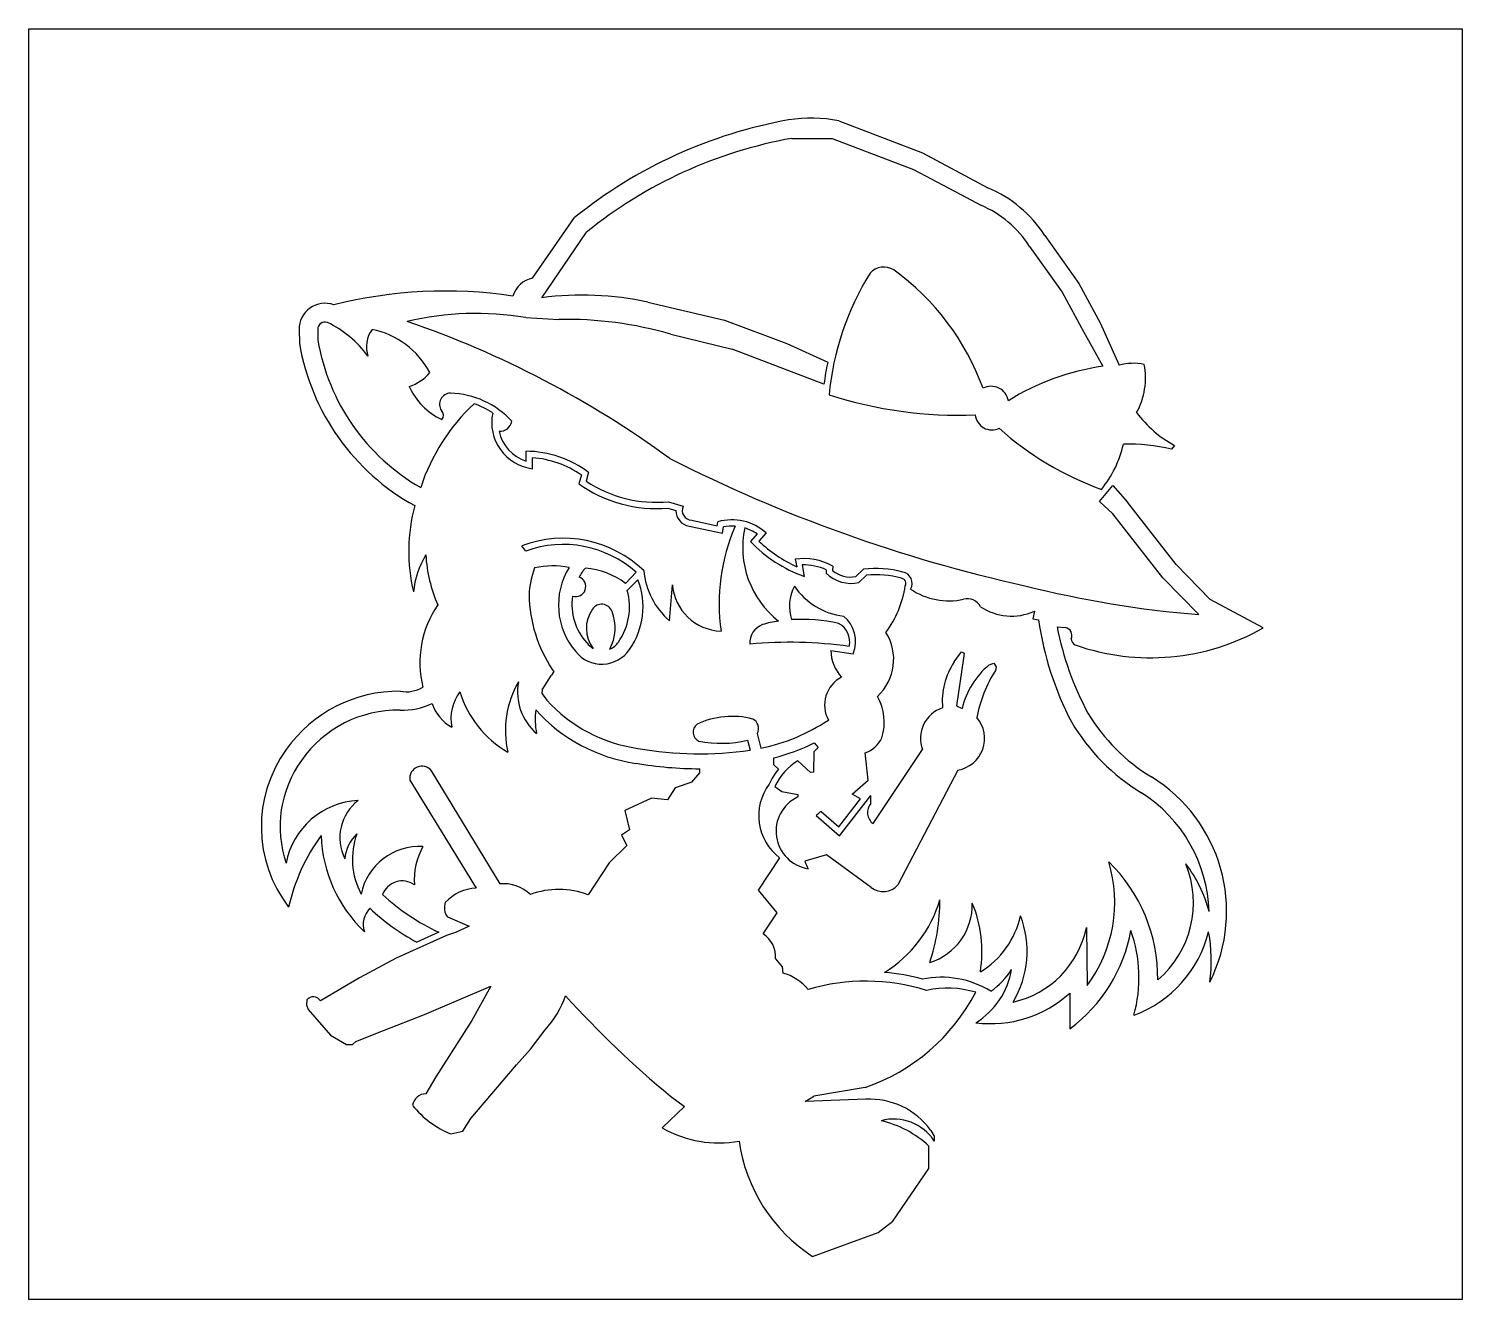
# Model space of a CAD drawing. Extents: x 100.7 to 160.3, y 101.6 to 154.5.
import ezdxf

# ---------------------------------------------------------------- set-up
doc = ezdxf.new("R2010")
doc.units = 0
doc.header["$MEASUREMENT"] = 0
doc.layers.get('0').update_dxf_attribs({"linetype": 'CONTINUOUS'})
picture_1 = doc.add_image_def('image1.jpg', size_in_pixel=(599, 531))

msp = doc.modelspace()

# ---------------------------------------------------------------- linework, layer by layer
at = {"color": 1}
for p, q in [((134.414, 150.67), (137.895, 149.339)), ((132.463, 149.941), (134.137, 149.941)), ((134.137, 149.941), (137.526, 148.651)), ((137.895, 149.339), (140.616, 147.877)), ((137.526, 148.651), (139.722, 147.475)), ((139.722, 147.475), (140.316, 147.157)), ((121.676, 144.123), (123.425, 146.645)), ((122.059, 143.308), (123.915, 146.038)), ((142.982, 145.9), (144.397, 143.908)), ((142.348, 145.447), (143.711, 143.536)), ((144.397, 143.908), (145.291, 142.259)), ((126.463, 143.125), (129.665, 142.378)), ((143.711, 143.536), (144.608, 141.883)), ((111.962, 141.984), (111.978, 141.417)), ((112.742, 141.993), (112.747, 141.546)), ((121.388, 142.483), (122.773, 142.405)), ((129.665, 142.378), (132.251, 141.411)), ((145.291, 142.259), (146.074, 140.501)), ((127.425, 141.793), (129.975, 141.172)), ((132.251, 141.411), (133.953, 140.635)), ((144.608, 141.883), (145.393, 140.458)), ((133.797, 139.718), (129.975, 141.172)), ((148.381, 137.162), (148.246, 137.015)), ((121.412, 136.516), (121.403, 136.924)), ((121.679, 136.193), (121.669, 136.652)), ((124.006, 136.046), (123.901, 135.681)), ((123.705, 135.941), (123.6, 135.573)), ((145.263, 134.836), (145.811, 135.504)), ((145.811, 135.504), (146.425, 134.804)), ((127.329, 134.824), (127.935, 134.633)), ((145.811, 134.324), (145.263, 134.836)), ((148.45, 132.207), (146.425, 134.804)), ((127.301, 134.56), (127.639, 134.454)), ((147.891, 131.663), (145.811, 134.324)), ((128.185, 133.801), (129.57, 133.512)), ((128.293, 134.049), (129.356, 133.822)), ((129.356, 133.822), (129.382, 133.988)), ((129.57, 133.512), (129.612, 133.775)), ((121.394, 132.77), (121.229, 132.986)), ((131.014, 133.487), (130.738, 133.171)), ((131.389, 133.523), (131.093, 133.183)), ((132.592, 132.434), (132.669, 132.119)), ((125.989, 131.886), (125.542, 131.423)), ((132.894, 132.196), (132.973, 131.716)), ((133.893, 131.989), (133.888, 131.847)), ((134.16, 132.147), (134.153, 131.958)), ((135.118, 131.707), (135.44, 132.014)), ((149.861, 130.761), (148.45, 132.207)), ((126.052, 131.577), (125.615, 131.123)), ((127.364, 129.873), (127.489, 131.368)), ((135.25, 131.46), (135.559, 131.766)), ((149.385, 130.131), (147.891, 131.663)), ((152.063, 129.57), (149.861, 130.761)), ((142.548, 130.264), (142.478, 129.956)), ((142.478, 129.956), (142.725, 129.905)), ((143.494, 129.616), (143.845, 129.589)), ((134.082, 128.631), (135.016, 128.499)), ((139.211, 128.161), (139.44, 128.467)), ((139.603, 128.317), (139.305, 126.331)), ((139.44, 128.467), (139.521, 128.574)), ((139.521, 128.574), (139.634, 128.519)), ((139.634, 128.519), (139.603, 128.317)), ((122.559, 127.754), (122.466, 127.607)), ((122.497, 127.847), (122.559, 127.754)), ((140.668, 128.036), (140.866, 128.101)), ((140.866, 128.101), (140.964, 127.96)), ((140.964, 127.96), (140.935, 127.806)), ((122.074, 126.994), (122.466, 127.607)), ((122.074, 126.994), (122.059, 126.838)), ((122.059, 126.838), (122.151, 126.717)), ((122.151, 126.717), (122.265, 126.57)), ((139.305, 126.331), (139.542, 126.219)), ((130.617, 124.899), (130.722, 124.491)), ((131.02, 125.179), (131.176, 124.57)), ((133.39, 124.792), (133.548, 124.593)), ((131.717, 123.874), (131.709, 124.162)), ((133.231, 123.562), (132.709, 124.048)), ((133.379, 123.566), (133.386, 124.429)), ((133.386, 124.429), (133.548, 124.593)), ((135.636, 123.241), (135.51, 124.376)), ((135.84, 121.432), (137.896, 124.51)), ((120.321, 118.926), (117.471, 123.63)), ((128.302, 123.159), (128.629, 123.549)), ((128.629, 123.549), (128.629, 123.714)), ((131.717, 123.874), (131.91, 123.699)), ((133.379, 123.566), (133.231, 123.562)), ((139.364, 123.661), (136.871, 118.881)), ((116.571, 123.242), (119.33, 118.752)), ((127.602, 122.921), (127.294, 122.417)), ((128.302, 123.159), (127.602, 122.921)), ((131.756, 122.969), (132.044, 122.765)), ((134.973, 122.659), (135.636, 123.241)), ((126.621, 122.487), (125.514, 121.983)), ((127.294, 122.417), (126.621, 122.487)), ((132.044, 122.765), (132.704, 122.639)), ((132.704, 122.639), (132.706, 122.54)), ((134.409, 121.299), (135.313, 122.464)), ((134.445, 120.921), (135.751, 122.605)), ((135.313, 122.464), (134.973, 122.659)), ((135.741, 122.262), (135.751, 122.605)), ((125.514, 121.983), (125.711, 121.171)), ((133.478, 121.771), (134.445, 120.921)), ((133.68, 121.94), (134.409, 121.299)), ((125.711, 121.171), (125.374, 120.947)), ((125.599, 120.527), (124.856, 119.799)), ((125.374, 120.947), (125.599, 120.527)), ((131.948, 120.008), (131.054, 118.657)), ((133.906, 120.139), (133.006, 119.866)), ((135.761, 118.778), (133.906, 120.139)), ((124.856, 119.799), (123.987, 118.474)), ((131.054, 118.657), (131.833, 117.718)), ((118.13, 117.557), (119.04, 117.171)), ((131.833, 117.718), (131.26, 116.848)), ((117.776, 116.912), (116.859, 116.5)), ((118.471, 116.906), (118.098, 116.772)), ((119.04, 117.171), (118.471, 116.906)), ((144.712, 117.107), (144.741, 114.698)), ((118.098, 116.772), (116.005, 115.83)), ((116.005, 115.83), (114.474, 115.018)), ((131.782, 115.8), (132.064, 115.474)), ((132.064, 115.474), (132.091, 115.215)), ((114.474, 115.018), (113.086, 114.192)), ((117.18, 113.484), (119.943, 114.669)), ((119.943, 114.669), (119.148, 113.238)), ((112.284, 114.103), (112.269, 113.893)), ((113.086, 114.192), (112.857, 114.055)), ((144.023, 114.383), (144.028, 112.895)), ((112.269, 113.893), (112.337, 113.699)), ((112.337, 113.699), (113.265, 112.627)), ((115.476, 112.821), (117.18, 113.484)), ((114.317, 112.371), (115.476, 112.821)), ((119.148, 113.238), (117.648, 110.891)), ((121.585, 112.046), (122.196, 112.854)), ((113.265, 112.627), (113.937, 112.238)), ((113.937, 112.238), (114.184, 112.238)), ((114.184, 112.238), (114.317, 112.371)), ((121.013, 111.395), (121.585, 112.046)), ((119.979, 110.192), (121.013, 111.395)), ((117.648, 110.891), (117.238, 110.186)), ((135.507, 110.45), (133.38, 110.096)), ((119.106, 109.162), (119.979, 110.192)), ((127.406, 110.098), (127.996, 109.663)), ((133.019, 109.866), (133.38, 110.096)), ((135.534, 109.963), (133.019, 109.866)), ((118.777, 108.633), (119.106, 109.162)), ((127.996, 109.663), (127.071, 108.768)), ((118.278, 108.522), (118.777, 108.633)), ((138.238, 108.669), (138.381, 108.422)), ((138.162, 107.077), (138.164, 108.012)), ((138.381, 108.422), (138.386, 108.223)), ((136.663, 104.897), (138.162, 107.077)), ((133.315, 103.426), (136.046, 104.421)), ((136.046, 104.421), (136.663, 104.897))]:
    msp.add_line(p, q, dxfattribs=at)
for centre, radius, start, end in [((135.797, 131.33), 19.687, 100.15366, 128.9313), ((133.258, 144.671), 6.109, 79.09254, 98.77886), ((135.797, 131.33), 18.907, 100.15366, 128.9313), ((138.631, 143.096), 5.177, 32.80034, 67.4566), ((138.625, 143.086), 4.408, 32.38358, 67.4377), ((145.494, 138.2), 11.536, 147.92963, 174.66202), ((136.29, 143.835), 0.753, 57.31797, 139.36942), ((130.576, 135.989), 10.457, 19.85583, 54.17783), ((121.907, 143.037), 1.111, 102.03672, 162.00516), ((118.05, 124.565), 19.023, 81.53368, 104.13032), ((123.734, 130.505), 12.912, 77.79538, 97.45315), ((113.037, 142.003), 1.075, 69.90655, 181.00138), ((119.321, 130.28), 12.377, 80.38467, 103.37593), ((113.037, 142.003), 0.295, 69.90825, 181.91368), ((111.244, 138.284), 4.422, 35.84116, 64.63517), ((115.993, 141.271), 1.231, 144.04887, 198.85995), ((114.279, 138.518), 3.549, 28.30118, 78.3346), ((103.146, 103.498), 41.042, 53.80227, 71.07369), ((123.079, 126.757), 15.651, 73.8809, 91.12308), ((121.354, 142.99), 9.507, 189.52544, 241.18752), ((121.354, 142.99), 8.727, 189.52544, 240.22952), ((115.918, 141.469), 1.954, 288.59586, 319.51576), ((145.494, 138.2), 11.796, 168.08576, 172.60615), ((146.821, 130.457), 10.103, 98.12771, 121.99579), ((146.676, 138.249), 2.332, 79.06082, 104.96534), ((144.174, 139.977), 2.998, 331.23519, 10.79388), ((119.13, 140.804), 2.848, 204.62336, 244.33554), ((140.754, 138.901), 0.725, 9.8106, 118.11282), ((118.265, 138.878), 0.461, 91.04688, 214.07754), ((118.153, 135.731), 3.609, 42.46146, 88.36571), ((139.384, 155.859), 17.435, 252.04495, 272.32803), ((124.946, 132.809), 8.343, 133.12324, 161.79288), ((117.682, 138.421), 0.283, 319.4431, 44.67868), ((118.153, 135.731), 3.349, 56.20882, 71.00725), ((121.916, 138.119), 1.941, 168.26357, 262.97188), ((140.782, 138.502), 0.693, 185.26504, 295.75726), ((150.649, 141.367), 4.778, 216.36191, 241.64804), ((120.314, 138.264), 0.51, 266.28708, 349.16634), ((149.747, 147.558), 12.991, 228.16961, 250.16072), ((121.903, 138.1), 1.658, 192.02115, 252.76985), ((141.78, 138.23), 4.585, 320.89279, 347.18442), ((146.493, 129.483), 7.733, 76.89942, 91.79407), ((121.349, 132.468), 4.456, 53.39858, 89.29852), ((121.349, 132.468), 4.196, 55.83591, 85.62089), ((155.661, 192.315), 62.464, 243.08363, 257.51118), ((126.814, 140.053), 5.514, 234.33856, 275.06329), ((126.814, 140.053), 5.254, 236.32303, 275.62354), ((123.933, 132.75), 7.411, 165.0583, 193.12213), ((128.314, 134.463), 0.675, 180.8159, 258.95658), ((128.314, 134.463), 0.415, 155.90935, 267.09086), ((129.965, 131.94), 2.129, 48.01775, 105.88513), ((137.596, 130.574), 8.161, 156.68942, 187.98367), ((129.965, 131.94), 1.869, 85.82934, 100.8893), ((134.305, 132.92), 3.89, 167.96676, 231.91907), ((129.965, 131.94), 1.869, 55.87835, 73.36622), ((122.953, 128.485), 4.82, 46.07275, 110.95305), ((122.953, 128.485), 4.56, 48.24814, 109.98056), ((134.944, 137.19), 5.818, 223.69668, 250.1938), ((134.944, 137.19), 5.558, 226.13912, 245.83158), ((120.618, 130.611), 3.929, 149.47668, 173.3287), ((123.214, 132.948), 5.99, 183.27083, 203.79469), ((132.93, 129.855), 2.602, 61.79637, 97.47424), ((124.958, 130.837), 3.427, 158.85735, 178.23417), ((122.511, 128.588), 3.565, 78.93576, 102.13737), ((125.73, 130.524), 2.978, 148.32974, 220.61341), ((125.642, 130.542), 2.333, 139.38743, 150.648), ((123.584, 128.8), 3.273, 53.25785, 84.96759), ((129.422, 132.243), 3.138, 185.25512, 229.03596), ((132.93, 129.855), 2.342, 65.70342, 90.89003), ((134.927, 132.913), 1.489, 225.76831, 282.56042), ((134.91, 132.886), 1.197, 230.7489, 280.0305), ((135.948, 127.86), 4.186, 74.4446, 96.96178), ((136.992, 131.425), 0.474, 329.92643, 80.43977), ((123.468, 131.291), 0.419, 251.64596, 70.32462), ((123.198, 130.444), 3.071, 324.79354, 21.64651), ((129.59, 131.548), 2.109, 184.9029, 267.92544), ((134.171, 130.481), 1.809, 152.64546, 198.18321), ((134.959, 132.938), 2.894, 214.16062, 263.03428), ((135.948, 127.817), 3.968, 74.221, 95.62676), ((132.874, 131.978), 4.353, 323.48002, 351.27584), ((136.992, 131.425), 0.214, 329.92643, 80.43977), ((152.794, 173.124), 43.128, 255.71618, 265.46718), ((127.257, 131.027), 5.725, 180.8418, 213.74943), ((125.642, 130.542), 2.333, 171.32258, 223.08301), ((123.187, 130.443), 2.522, 324.66611, 15.6456), ((138.991, 133.519), 2.821, 235.70827, 282.56009), ((139.764, 130.186), 0.6, 26.57617, 105.41767), ((121.218, 128.136), 4.229, 145.50318, 194.11143), ((125.279, 129.558), 1.367, 144.60401, 217.72203), ((124.551, 130.094), 0.464, 20.86384, 146.46229), ((123.163, 129.578), 1.945, 332.82308, 20.49117), ((133.762, 129.008), 1.353, 337.89853, 51.33796), ((141.6, 132.427), 2.362, 236.6396, 293.65215), ((131.533, 128.943), 0.822, 111.29627, 182.82712), ((132.361, 126.213), 3.673, 97.11624, 107.8595), ((132.867, 122.743), 7.185, 77.67975, 93.30956), ((134.003, 128.992), 0.867, 347.43573, 62.73414), ((155.724, 131.742), 13.128, 188.04401, 207.56799), ((155.847, 132.009), 12.583, 190.96511, 208.38728), ((143.766, 129.255), 0.343, 337.00795, 76.69894), ((147.383, 137.78), 9.45, 250.61249, 299.68444), ((124.579, 129.419), 0.794, 216.32111, 241.34638), ((124.579, 129.419), 0.794, 293.32604, 326.85877), ((132.345, 110.547), 18.428, 82.1892, 95.08491), ((134.604, 128.268), 2.093, 312.49511, 32.34688), ((144.388, 129.137), 0.307, 182.98365, 242.21575), ((124.555, 129.456), 1.392, 218.73237, 325.82069), ((135.788, 128.667), 1.706, 181.19489, 222.13304), ((141.738, 126.505), 3.021, 146.77485, 184.96832), ((142.783, 125.468), 3.326, 129.47856, 166.963), ((145.386, 124.917), 5.307, 147.01191, 169.96236), ((116.421, 128.285), 1.37, 259.54149, 300.51441), ((124.63, 125.287), 4.086, 150.09016, 192.45905), ((123.332, 126.908), 2.282, 169.49878, 229.29737), ((135.134, 126.362), 1.312, 117.78617, 208.4596), ((116.103, 121.215), 5.723, 89.30515, 144.81349), ((116.288, 128.952), 2.798, 267.43126, 295.5444), ((119.179, 126.999), 1.779, 198.71258, 240.86179), ((120.17, 125.794), 1.889, 143.66399, 190.646), ((122.87, 128.221), 4.42, 197.20763, 239.69653), ((126.925, 130.781), 6.281, 222.09812, 261.99868), ((134.178, 125.656), 2.127, 342.0408, 30.14541), ((116.103, 121.215), 4.943, 89.30515, 144.81349), ((124.846, 125.786), 3.064, 172.96887, 191.45052), ((126.967, 130.819), 6.953, 222.06547, 261.76361), ((129.973, 122.521), 3.373, 75.24219, 115.61061), ((139.145, 124.977), 1.334, 108.22093, 200.49869), ((139.145, 124.977), 1.334, 279.45088, 40.42589), ((151.374, 129.952), 7.675, 210.75216, 238.98091), ((128.758, 125.236), 0.407, 126.68595, 245.97784), ((130.64, 125.391), 0.436, 330.76955, 63.86715), ((129.559, 132.412), 8.007, 281.6554, 303.52304), ((151.36, 129.936), 8.434, 210.41107, 238.87365), ((129.527, 129.456), 4.685, 258.48591, 283.4493), ((129.446, 132.763), 8.894, 284.7466, 296.32964), ((135.117, 125.508), 1.198, 289.18633, 334.95685), ((115.893, 121.305), 5.5, 144.32671, 217.45349), ((115.893, 121.305), 4.72, 144.24714, 198.85889), ((128.6, 138.753), 14.419, 259.81864, 278.46215), ((133.975, 121.968), 2.434, 121.32108, 155.72547), ((117.072, 123.319), 0.506, 37.8987, 188.67075), ((128.658, 139.936), 16.221, 260.46504, 269.89629), ((133.975, 121.968), 2.694, 140.03456, 155.72547), ((133.289, 121.76), 2.206, 143.37401, 232.55856), ((143.98, 117.784), 6.563, 333.31319, 58.4033), ((114.564, 119.207), 3.19, 92.59223, 169.65904), ((115.609, 120.847), 1.951, 127.55573, 206.76187), ((133.381, 121.113), 1.578, 115.32966, 261.27606), ((136.176, 121.893), 0.571, 139.74908, 233.87597), ((143.737, 117.583), 6.083, 1.83329, 57.55755), ((134.765, 120.441), 1.851, 125.91114, 134.06097), ((119.34, 116.194), 8.01, 143.75198, 167.25953), ((118.675, 121.136), 5.799, 182.0313, 226.43885), ((115.402, 119.869), 1.538, 132.34207, 176.2936), ((117.289, 119.951), 3.107, 160.15841, 207.84371), ((116.993, 117.98), 2.506, 87.16413, 168.02545), ((119.661, 119.073), 2.909, 151.00862, 183.66825), ((134.765, 120.441), 1.851, 198.093, 208.68101), ((140.101, 118.163), 5.791, 323.24589, 16.87606), ((140.931, 115.015), 6.747, 359.25753, 45.70953), ((144.951, 118.143), 4.216, 310.29448, 22.48249), ((144.351, 116.325), 5.655, 14.88017, 37.34492), ((116.254, 118.174), 0.873, 54.71882, 159.45646), ((119.434, 116.859), 1.895, 93.15536, 137.14121), ((120.461, 117.294), 1.638, 46.76823, 94.9101), ((122.766, 115.147), 3.544, 69.86119, 109.50318), ((136.264, 119.389), 0.792, 230.51516, 320.06886), ((121.472, 124.958), 8.854, 227.02137, 245.32529), ((118.64, 117.932), 0.633, 159.94405, 216.32825), ((133.528, 119.748), 5.3, 301.76786, 343.65172), ((130.68, 118.193), 7.934, 341.33336, 0.45377), ((137.458, 118.051), 2.508, 287.14315, 1.70951), ((135.108, 116.106), 5.26, 350.82421, 22.58527), ((115.597, 117.235), 0.967, 135.80166, 198.20485), ((121.472, 124.958), 9.634, 227.02137, 241.39405), ((138.43, 118.373), 3.626, 301.05603, 347.6681), ((138.094, 116.123), 4.15, 329.33309, 20.83169), ((140.796, 117.907), 3.997, 282.52923, 348.4403), ((140.101, 118.163), 6.571, 306.70611, 349.63828), ((140.931, 115.015), 5.967, 344.8989, 19.24388), ((144.951, 118.143), 4.996, 290.39592, 345.94877), ((143.409, 115.743), 6.498, 351.98486, 10.52949), ((130.639, 115.885), 1.146, 355.75375, 57.17584), ((131.503, 113.163), 2.135, 39.87863, 74.0073), ((135.54, 106.35), 8.926, 74.71786, 84.99623), ((138.387, 115.913), 3.263, 302.01701, 350.26642), ((138.977, 117.011), 3.101, 304.52349, 327.86154), ((135.54, 106.35), 8.526, 72.79659, 106.34308), ((138.672, 111.093), 3.946, 58.48849, 101.39384), ((138.928, 110.468), 4.118, 73.32327, 102.13461), ((112.552, 113.864), 0.359, 32.11542, 138.31057), ((119.127, 115.663), 4.16, 317.53255, 340.43064), ((153.286, 141.508), 40.698, 222.01127, 230.51339), ((132.818, 118.227), 8.229, 289.07098, 332.38783), ((140.733, 117.988), 4.88, 262.74695, 312.38564), ((117.224, 109.643), 0.544, 88.5768, 172.85992), ((135.701, 106.842), 3.126, 35.76119, 93.07931), ((119.738, 112.14), 3.902, 218.51871, 248.02882), ((136.693, 107.119), 2.021, 33.09932, 104.93674), ((129.427, 112.913), 4.768, 240.38496, 280.11677), ((135.153, 104.757), 4.434, 47.23126, 76.71892), ((137.077, 109.188), 6.881, 188.09025, 236.85749)]:
    msp.add_arc(centre, radius, start, end, dxfattribs=at)

# ---------------------------------------------------------------- pictures from other files: only their frames are drawn
image = msp.add_image(picture_1, insert=(100.715, 101.639), size_in_units=(59.634, 52.864), dxfattribs=at)
image.dxf.flags = 7

doc.saveas('drawing.dxf')
